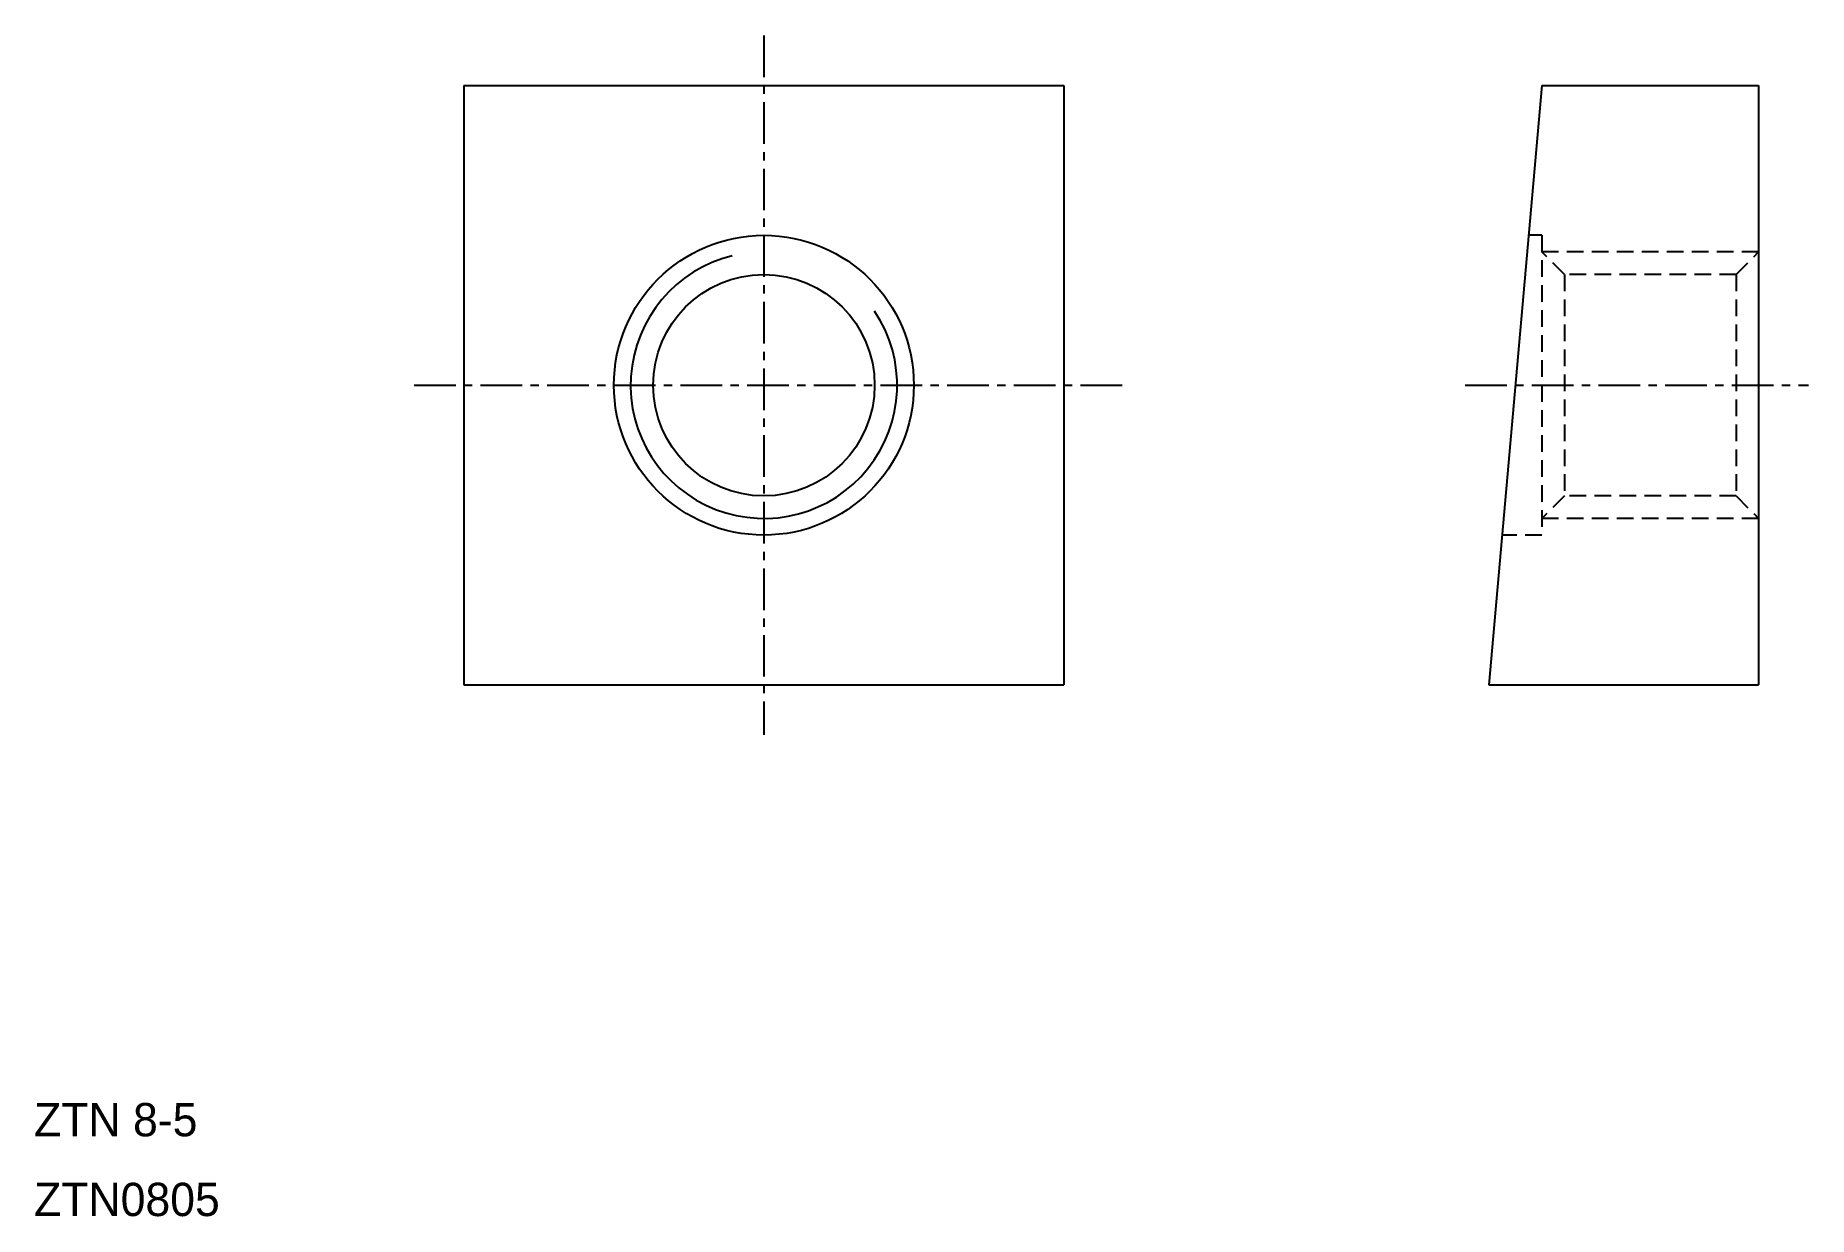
# Model space of a CAD drawing. Extents: x 9 to 62.2, y 1.4 to 36.8.
import ezdxf

# ---------------------------------------------------------------- set-up
doc = ezdxf.new("R2010")
doc.units = 0
doc.linetypes.add('CENTER', pattern=[2, 1.25, -0.25, 0.25, -0.25])
doc.linetypes.add('DASHED', pattern=[0.75, 0.5, -0.25])
doc.layers.get('0').update_dxf_attribs({"linetype": 'CONTINUOUS'})
doc.layers.add('CENTER', color=1, linetype='CENTER')

msp = doc.modelspace()

# ---------------------------------------------------------------- linework, layer by layer
at = {"color": 7, "linetype": 'CONTINUOUS'}
for p, q in [((21.812, 35.316), (39.812, 35.316)), ((21.812, 35.316), (21.812, 17.316)), ((39.812, 35.316), (39.812, 17.316)), ((54.165, 35.316), (52.565, 17.316)), ((54.165, 35.316), (60.665, 35.316)), ((60.665, 35.316), (60.665, 17.316)), ((21.812, 30.816), (21.812, 30.816)), ((21.812, 26.316), (21.812, 26.316)), ((21.812, 17.316), (39.812, 17.316)), ((52.565, 17.316), (60.665, 17.316))]:
    msp.add_line(p, q, dxfattribs=at)
at = {"color": 3, "linetype": 'DASHED'}
for p, q in [((54.165, 30.816), (53.765, 30.816)), ((54.165, 30.816), (54.165, 21.816)), ((60.665, 30.316), (54.165, 30.316)), ((54.842, 29.64), (54.165, 30.316)), ((59.989, 29.64), (60.665, 30.316)), ((59.989, 29.64), (54.842, 29.64)), ((54.842, 29.64), (54.842, 22.993)), ((59.989, 29.64), (59.989, 22.993)), ((54.842, 22.993), (54.165, 22.316)), ((59.989, 22.993), (54.842, 22.993)), ((59.989, 22.993), (60.665, 22.316)), ((60.665, 22.316), (54.165, 22.316)), ((54.165, 21.816), (52.965, 21.816))]:
    msp.add_line(p, q, dxfattribs=at)
at = {"color": 7, "linetype": 'CONTINUOUS'}
for radius in [4.5, 3.324]:
    msp.add_circle((30.812, 26.316), radius, dxfattribs=at)
at = {"color": 3, "linetype": 'CONTINUOUS'}
msp.add_arc((30.812, 26.316), 4, 103.7547, 33.7889, dxfattribs=at)
at = {"layer": 'CENTER', "color": 1, "linetype": 'CENTER'}
for p, q in [((30.812, 36.816), (30.812, 15.816)), ((20.312, 26.316), (41.777, 26.316)), ((51.859, 26.316), (62.165, 26.316))]:
    msp.add_line(p, q, dxfattribs=at)

# ---------------------------------------------------------------- texts
at = {"color": 7, "linetype": 'CONTINUOUS'}
for s, p in [('ZTN 8-5', (8.908, 3.766)), ('ZTN0805', (8.908, 1.371))]:
    msp.add_text(s, height=1, dxfattribs=at).set_placement(p)

doc.saveas('drawing.dxf')
